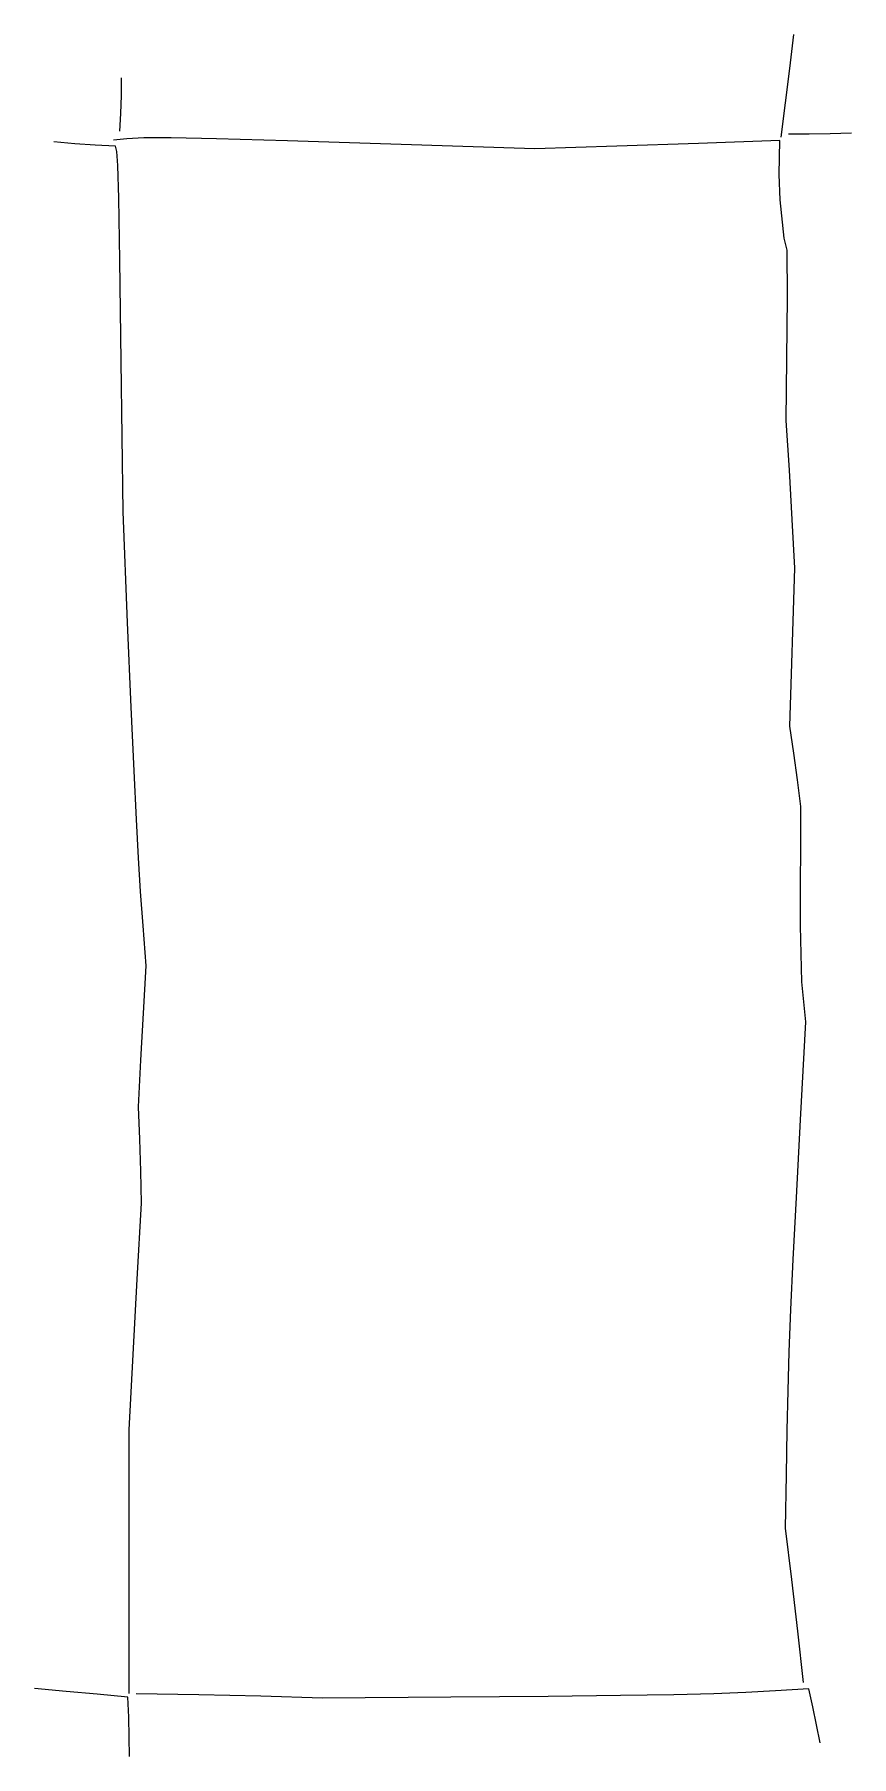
# Model space of a CAD drawing. Extents: x -0.09 to 0.78, y -0.07 to 1.77.
import ezdxf

# ---------------------------------------------------------------- set-up
doc = ezdxf.new("R2010")
doc.units = 0
doc.header["$LTSCALE"] = 0.000394
doc.layers.get('0').update_dxf_attribs({"linetype": 'CONTINUOUS'})

msp = doc.modelspace()

# ---------------------------------------------------------------- linework, layer by layer
at = {"color": 7, "linetype": 'CONTINUOUS'}
for p, q in [((0.7148, 1.733), (0.7193, 1.7696)), ((0.7102, 1.6963), (0.7148, 1.733)), ((-0.0005, 1.7043), (-0.0004, 1.7233)), ((-0.0012, 1.6852), (-0.0005, 1.7043)), ((0.7057, 1.6597), (0.7102, 1.6963)), ((-0.0022, 1.6662), (-0.0012, 1.6852)), ((0.0054, 1.658), (-0.0091, 1.6564)), ((0.0234, 1.6589), (0.0054, 1.658)), ((0.0527, 1.659), (0.0234, 1.6589)), ((0.1014, 1.658), (0.0527, 1.659)), ((0.1772, 1.6558), (0.1014, 1.658)), ((0.7135, 1.6631), (0.7355, 1.6632)), ((0.7355, 1.6632), (0.7581, 1.6636)), ((0.7581, 1.6636), (0.781, 1.6645)), ((-0.0504, 1.6527), (-0.0728, 1.6548)), ((-0.0285, 1.6512), (-0.0504, 1.6527)), ((-0.0069, 1.65), (-0.0285, 1.6512)), ((-0.0055, 1.6444), (-0.0069, 1.65)), ((-0.0044, 1.6294), (-0.0055, 1.6444)), ((0.288, 1.6523), (0.1772, 1.6558)), ((0.4418, 1.6473), (0.288, 1.6523)), ((0.5297, 1.6502), (0.4418, 1.6473)), ((0.6172, 1.653), (0.5297, 1.6502)), ((0.7042, 1.656), (0.6172, 1.653)), ((0.7035, 1.6199), (0.7042, 1.656)), ((-0.0034, 1.5943), (-0.0044, 1.6294)), ((0.7047, 1.5928), (0.7035, 1.6199)), ((-0.0023, 1.5281), (-0.0034, 1.5943)), ((0.7087, 1.5515), (0.7047, 1.5928)), ((0.7119, 1.539), (0.7087, 1.5515)), ((0.7125, 1.4885), (0.7119, 1.539)), ((-0.0008, 1.42), (-0.0023, 1.5281)), ((0.7109, 1.3568), (0.7125, 1.4885)), ((0.0012, 1.2591), (-0.0008, 1.42)), ((0.7144, 1.3036), (0.7109, 1.3568)), ((0.7175, 1.2509), (0.7144, 1.3036)), ((0.0061, 1.1407), (0.0012, 1.2591)), ((0.7202, 1.1986), (0.7175, 1.2509)), ((0.7184, 1.1419), (0.7202, 1.1986)), ((0.01, 1.0501), (0.0061, 1.1407)), ((0.7166, 1.0857), (0.7184, 1.1419)), ((0.7148, 1.0298), (0.7166, 1.0857)), ((0.013, 0.9817), (0.01, 1.0501)), ((0.7193, 1.0007), (0.7148, 1.0298)), ((0.7231, 0.9722), (0.7193, 1.0007)), ((0.0155, 0.9298), (0.013, 0.9817)), ((0.7267, 0.9439), (0.7231, 0.9722)), ((0.7264, 0.8159), (0.7267, 0.9439)), ((0.0177, 0.8887), (0.0155, 0.9298)), ((0.02, 0.8528), (0.0177, 0.8887)), ((0.0226, 0.8162), (0.02, 0.8528)), ((0.0258, 0.7733), (0.0226, 0.8162)), ((0.7278, 0.7562), (0.7264, 0.8159)), ((0.023, 0.7227), (0.0258, 0.7733)), ((0.7321, 0.7135), (0.7278, 0.7562)), ((0.0203, 0.6723), (0.023, 0.7227)), ((0.7264, 0.6087), (0.7321, 0.7135)), ((0.0176, 0.6225), (0.0203, 0.6723)), ((0.0192, 0.588), (0.0176, 0.6225)), ((0.722, 0.5255), (0.7264, 0.6087)), ((0.0202, 0.5537), (0.0192, 0.588)), ((0.0209, 0.5193), (0.0202, 0.5537)), ((0.0165, 0.4382), (0.0209, 0.5193)), ((0.7186, 0.4593), (0.722, 0.5255)), ((0.7161, 0.4058), (0.7186, 0.4593)), ((0.0122, 0.3574), (0.0165, 0.4382)), ((0.7143, 0.3605), (0.7161, 0.4058)), ((0.0078, 0.2771), (0.0122, 0.3574)), ((0.713, 0.3188), (0.7143, 0.3605)), ((0.712, 0.2765), (0.713, 0.3188)), ((0.0078, 0.2066), (0.0078, 0.2771)), ((0.7112, 0.2289), (0.712, 0.2765)), ((0.7104, 0.1717), (0.7112, 0.2289)), ((0.0078, 0.136), (0.0078, 0.2066)), ((0.7172, 0.1167), (0.7104, 0.1717)), ((0.0078, 0.0654), (0.0078, 0.136)), ((0.7234, 0.0617), (0.7172, 0.1167)), ((0.0078, -0.0052), (0.0078, 0.0654)), ((0.7294, 0.0067), (0.7234, 0.0617)), ((-0.0598, -0.0028), (-0.0936, 0.0003)), ((-0.0266, -0.0058), (-0.0598, -0.0028)), ((0.0063, -0.0089), (-0.0266, -0.0058)), ((0.0073, -0.0305), (0.0063, -0.0089)), ((0.0824, -0.0067), (0.0154, -0.0056)), ((0.1487, -0.0081), (0.0824, -0.0067)), ((0.2148, -0.01), (0.1487, -0.0081)), ((0.3519, -0.009), (0.2148, -0.01)), ((0.4562, -0.0082), (0.3519, -0.009)), ((0.5338, -0.0074), (0.4562, -0.0082)), ((0.5909, -0.0065), (0.5338, -0.0074)), ((0.6335, -0.0055), (0.5909, -0.0065)), ((0.6677, -0.0041), (0.6335, -0.0055)), ((0.6996, -0.0023), (0.6677, -0.0041)), ((0.7354, 0), (0.6996, -0.0023)), ((0.7395, -0.0193), (0.7354, 0)), ((0.0078, -0.0518), (0.0073, -0.0305)), ((0.7435, -0.0386), (0.7395, -0.0193)), ((0.008, -0.0726), (0.0078, -0.0518)), ((0.7475, -0.0579), (0.7435, -0.0386))]:
    msp.add_line(p, q, dxfattribs=at)

doc.saveas('drawing.dxf')
